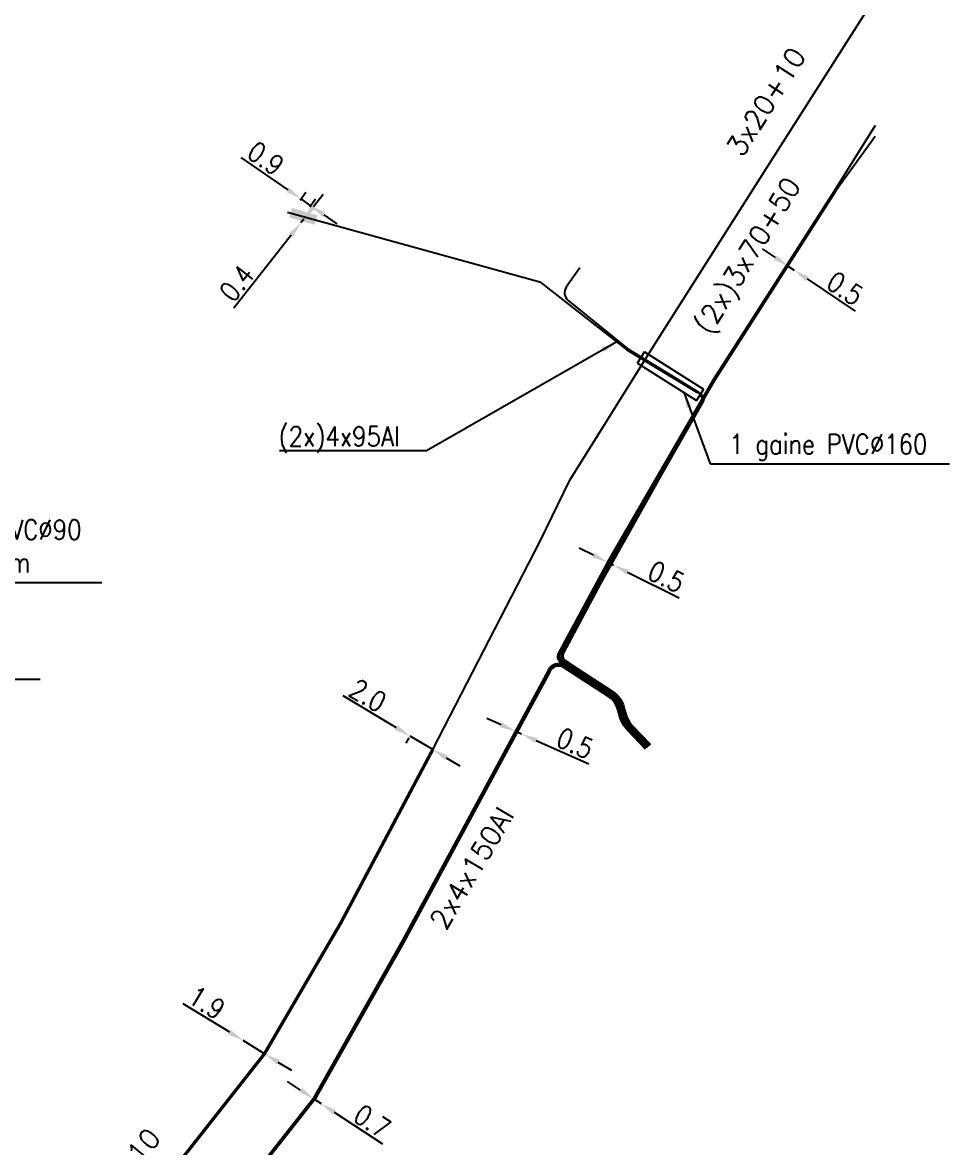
# Model space of a CAD drawing. Header units: millimetres. Extents: x 80000 to 81010, y 144000 to 145002.
# Drawn here: x 80935.4 to 81005.6, y 144270 to 144355.3 of the extents above; entities that cross this region are included whole.
import ezdxf
from ezdxf.enums import TextEntityAlignment as Align

# ---------------------------------------------------------------- set-up
doc = ezdxf.new("R2010")
doc.units = ezdxf.units.MM
doc.header["$PDMODE"] = 34
doc.linetypes.add('B_ST_AL', pattern=[2000, 1000, 1000])
doc.layers.get('0').update_dxf_attribs({"linetype": 'CONTINUOUS'})
doc.layers.get('Defpoints').update_dxf_attribs({"linetype": 'CONTINUOUS'})
for name, color, linetype in [('B_100', 3, 'CONTINUOUS'), ('B_300', 7, 'CONTINUOUS'), ('B_400', 7, 'CONTINUOUS')]:
    doc.layers.add(name, color=color, linetype=linetype)
doc.styles.add('M_ROMANS', font='ROMANS.shx', dxfattribs={"width": 0.75})
doc.styles.get("Standard").update_dxf_attribs({"font": 'romans.shx', "width": 0.85})
doc.dimstyles.get("Standard").update_dxf_attribs({"dimtxt": 1.5, "dimasz": 1.2, "dimexe": 0.625, "dimexo": 0.625, "dimgap": 0.25, "dimtad": 1, "dimdec": 1, "dimzin": 0, "dimdsep": 46, "dimtxsty": 'Standard', "dimcen": -0.5, "dimadec": 0, "dimazin": 0, "dimtfac": 1, "dimtdec": 1, "dimtmove": 0, "dimatfit": 3, "dimfxl": 0, "dimtolj": 1, "dimtzin": 0, "dimarcsym": 0})

# ---------------------------------------------------------------- blocks, each defined once
blk = doc.blocks.new('*D653')
at = {"layer": 'B_100', "color": 0, "linetype": 'Continuous', "lineweight": -2, "transparency": 16777216}
for p, q in [((80963.716, 144301.813), (80959.676, 144304.235)), ((80964.657, 144301.05), (80964.423, 144300.66)), ((80966.46, 144300.168), (80964.745, 144301.196)), ((80966.372, 144300.022), (80966.139, 144299.632)), ((80967.49, 144299.551), (80968.519, 144298.934))]:
    blk.add_line(p, q, dxfattribs=at)
at = {"layer": 'B_100', "color": 0, "linetype": 'Continuous', "transparency": 16777216}
for points in [[(80963.818, 144301.985), (80963.613, 144301.642), (80964.745, 144301.196)], [(80967.592, 144299.723), (80967.387, 144299.38), (80966.46, 144300.168)]]:
    blk.add_solid(points, dxfattribs=at)
at = {"layer": 'Defpoints', "color": 0, "linetype": 'Continuous', "transparency": 16777216}
for p in [(80964.745, 144301.196), (80964.978, 144301.586), (80966.694, 144300.558)]:
    blk.add_point(p, dxfattribs=at)
at = {"layer": 'B_100', "color": 0, "linetype": 'Continuous', "transparency": 16777216, "insert": (80961.55, 144304.277), "char_height": 1.5, "attachment_point": 5, "rotation": 329.06049}
blk.add_mtext('\\A1;2.0', dxfattribs=at)
blk = doc.blocks.new('*D654')
at = {"layer": 'B_100', "color": 0, "linetype": 'Continuous', "lineweight": -2, "transparency": 16777216}
for p, q in [((80951.062, 144278.727), (80947.545, 144280.889)), ((80953.703, 144277.103), (80952.084, 144278.098)), ((80952.412, 144278.631), (80952.412, 144278.631)), ((80954.03, 144277.636), (80954.03, 144277.636)), ((80954.725, 144276.475), (80955.747, 144275.846))]:
    blk.add_line(p, q, dxfattribs=at)
at = {"layer": 'B_100', "color": 0, "linetype": 'Continuous', "transparency": 16777216}
for points in [[(80951.167, 144278.897), (80950.957, 144278.556), (80952.084, 144278.098)], [(80954.83, 144276.645), (80954.62, 144276.304), (80953.703, 144277.103)]]:
    blk.add_solid(points, dxfattribs=at)
at = {"layer": 'Defpoints', "color": 0, "linetype": 'Continuous', "transparency": 16777216}
for p in [(80952.084, 144278.098), (80952.084, 144278.098), (80953.703, 144277.103)]:
    blk.add_point(p, dxfattribs=at)
at = {"layer": 'B_100', "color": 0, "linetype": 'Continuous', "transparency": 16777216, "insert": (80949.316, 144280.974), "char_height": 1.5, "attachment_point": 5, "rotation": 328.41675}
blk.add_mtext('\\A1;1.9', dxfattribs=at)
blk = doc.blocks.new('*D656')
at = {"layer": 'B_100', "color": 0, "linetype": 'Continuous', "lineweight": -2, "transparency": 16777216}
for p, q in [((80956.444, 144274.346), (80955.442, 144275.006)), ((80957.446, 144273.685), (80957.988, 144273.327)), ((80958.99, 144272.667), (80962.64, 144270.26))]:
    blk.add_line(p, q, dxfattribs=at)
at = {"layer": 'B_100', "color": 0, "linetype": 'Continuous', "transparency": 16777216}
for points in [[(80956.554, 144274.513), (80956.334, 144274.179), (80957.446, 144273.685)], [(80959.1, 144272.834), (80958.88, 144272.5), (80957.988, 144273.327)]]:
    blk.add_solid(points, dxfattribs=at)
at = {"layer": 'Defpoints', "color": 0, "linetype": 'Continuous', "transparency": 16777216}
for p in [(80957.446, 144273.685), (80957.988, 144273.327), (80957.988, 144273.327)]:
    blk.add_point(p, dxfattribs=at)
at = {"layer": 'B_100', "color": 0, "linetype": 'Continuous', "transparency": 16777216, "insert": (80961.866, 144271.968), "char_height": 1.5, "attachment_point": 5, "rotation": 326.60049}
blk.add_mtext('\\A1;0.7', dxfattribs=at)
blk = doc.blocks.new('*D657')
at = {"layer": 'B_100', "color": 0, "linetype": 'Continuous', "lineweight": -2, "transparency": 16777216}
for p, q in [((80978.64, 144314.916), (80977.566, 144315.452)), ((80979.713, 144314.38), (80980.16, 144314.156)), ((80981.234, 144313.62), (80985.145, 144311.667))]:
    blk.add_line(p, q, dxfattribs=at)
at = {"layer": 'B_100', "color": 0, "linetype": 'Continuous', "transparency": 16777216}
for points in [[(80978.729, 144315.095), (80978.55, 144314.737), (80979.713, 144314.38)], [(80981.323, 144313.799), (80981.145, 144313.441), (80980.16, 144314.156)]]:
    blk.add_solid(points, dxfattribs=at)
at = {"layer": 'Defpoints', "color": 0, "linetype": 'Continuous', "transparency": 16777216}
for p in [(80979.713, 144314.38), (80980.16, 144314.156), (80980.16, 144314.156)]:
    blk.add_point(p, dxfattribs=at)
at = {"layer": 'B_100', "color": 0, "linetype": 'Continuous', "transparency": 16777216, "insert": (80984.173, 144313.27), "char_height": 1.5, "attachment_point": 5, "rotation": 333.45678}
blk.add_mtext('\\A1;0.5', dxfattribs=at)
blk = doc.blocks.new('*D702')
at = {"layer": 'B_100', "color": 0, "linetype": 'Continuous', "lineweight": -2, "transparency": 16777216}
for p, q in [((80971.648, 144302.042), (80970.552, 144302.53)), ((80972.744, 144301.553), (80973.201, 144301.35)), ((80974.297, 144300.861), (80978.29, 144299.082))]:
    blk.add_line(p, q, dxfattribs=at)
at = {"layer": 'B_100', "color": 0, "linetype": 'Continuous', "transparency": 16777216}
for points in [[(80971.729, 144302.224), (80971.566, 144301.859), (80972.744, 144301.553)], [(80974.378, 144301.044), (80974.215, 144300.679), (80973.201, 144301.35)]]:
    blk.add_solid(points, dxfattribs=at)
at = {"layer": 'Defpoints', "color": 0, "linetype": 'Continuous', "transparency": 16777216}
for p in [(80972.744, 144301.553), (80973.201, 144301.35), (80973.201, 144301.35)]:
    blk.add_point(p, dxfattribs=at)
at = {"layer": 'B_100', "color": 0, "linetype": 'Continuous', "transparency": 16777216, "insert": (80977.248, 144300.641), "char_height": 1.5, "attachment_point": 5, "rotation": 335.98575}
blk.add_mtext('\\A1;0.5', dxfattribs=at)
blk = doc.blocks.new('*D703')
at = {"layer": 'B_100', "color": 0, "linetype": 'Continuous', "lineweight": -2, "transparency": 16777216}
for p, q in [((80992.449, 144337.474), (80991.453, 144338.143)), ((80993.445, 144336.805), (80993.86, 144336.526)), ((80994.856, 144335.856), (80998.484, 144333.418))]:
    blk.add_line(p, q, dxfattribs=at)
at = {"layer": 'B_100', "color": 0, "linetype": 'Continuous', "transparency": 16777216}
for points in [[(80992.56, 144337.64), (80992.337, 144337.308), (80993.445, 144336.805)], [(80994.967, 144336.022), (80994.744, 144335.69), (80993.86, 144336.526)]]:
    blk.add_solid(points, dxfattribs=at)
at = {"layer": 'Defpoints', "color": 0, "linetype": 'Continuous', "transparency": 16777216}
for p in [(80993.445, 144336.805), (80993.86, 144336.526), (80993.86, 144336.526)]:
    blk.add_point(p, dxfattribs=at)
at = {"layer": 'B_100', "color": 0, "linetype": 'Continuous', "transparency": 16777216, "insert": (80997.725, 144335.132), "char_height": 1.5, "attachment_point": 5, "rotation": 326.09499}
blk.add_mtext('\\A1;0.5', dxfattribs=at)
blk = doc.blocks.new('*D704')
at = {"layer": 'B_100', "color": 0, "linetype": 'Continuous', "lineweight": -2, "transparency": 16777216}
for p, q in [((80957.417, 144341.341), (80958.157, 144342.285)), ((80956.676, 144340.397), (80956.46, 144340.121)), ((80955.719, 144339.177), (80951.382, 144333.651))]:
    blk.add_line(p, q, dxfattribs=at)
at = {"layer": 'B_100', "color": 0, "linetype": 'Continuous', "transparency": 16777216}
for points in [[(80957.259, 144341.464), (80957.574, 144341.217), (80956.676, 144340.397)], [(80955.562, 144339.301), (80955.876, 144339.054), (80956.46, 144340.121)]]:
    blk.add_solid(points, dxfattribs=at)
at = {"layer": 'Defpoints', "color": 0, "linetype": 'Continuous', "transparency": 16777216}
for p in [(80956.46, 144340.121), (80956.46, 144340.121), (80956.676, 144340.397)]:
    blk.add_point(p, dxfattribs=at)
at = {"layer": 'B_100', "color": 0, "linetype": 'Continuous', "transparency": 16777216, "insert": (80951.593, 144335.539), "char_height": 1.5, "attachment_point": 5, "rotation": 51.87703}
blk.add_mtext('\\A1;0.4', dxfattribs=at)
blk = doc.blocks.new('*D705')
at = {"layer": 'B_100', "color": 0, "linetype": 'Continuous', "lineweight": -2, "transparency": 16777216}
for p, q in [((80955.489, 144342.607), (80951.945, 144345.061)), ((80956.412, 144341.832), (80956.831, 144342.438)), ((80957.215, 144341.411), (80956.475, 144341.924)), ((80957.151, 144341.32), (80957.571, 144341.925)), ((80958.202, 144340.728), (80959.188, 144340.045))]:
    blk.add_line(p, q, dxfattribs=at)
at = {"layer": 'B_100', "color": 0, "linetype": 'Continuous', "transparency": 16777216}
for points in [[(80955.603, 144342.772), (80955.375, 144342.443), (80956.475, 144341.924)], [(80958.316, 144340.893), (80958.088, 144340.564), (80957.215, 144341.411)]]:
    blk.add_solid(points, dxfattribs=at)
at = {"layer": 'Defpoints', "color": 0, "linetype": 'Continuous', "transparency": 16777216}
for p in [(80956.475, 144341.924), (80956.056, 144341.318), (80956.796, 144340.806)]:
    blk.add_point(p, dxfattribs=at)
at = {"layer": 'B_100', "color": 0, "linetype": 'Continuous', "transparency": 16777216, "insert": (80953.793, 144344.998), "char_height": 1.5, "attachment_point": 5, "rotation": 325.29618}
blk.add_mtext('\\A1;0.9', dxfattribs=at)
blk = doc.blocks.new('B_300_03')
at = {"color": 0, "linetype": 'Continuous'}
blk.add_solid([(-1, 0.75), (-1, 0), (1, 0.75), (1, 0)], dxfattribs=at)
at = {"color": 0, "linetype": 'Continuous', "style": 'M_ROMANS', "width": 0.75, "flags": 3}
for tag, p in [('DEF_LEG', (0, -4.25)), ('DEF_COUP', (0, -6.75)), ('DEF_TYPE', (0, -9.25))]:
    blk.add_attdef(tag, text='', height=1.2, dxfattribs=at).set_placement(p, align=Align.MIDDLE)

msp = doc.modelspace()

# ---------------------------------------------------------------- linework, layer by layer
at = {"layer": 'B_100', "linetype": 'B_ST_AL'}
msp.add_lwpolyline([(80966.46, 144300.168), (80974.608, 144315.973), (80976.855, 144320.596), (80983.189, 144330.748), (80991.938, 144344.539), (81000, 144357.217)], dxfattribs=at)
for points in [[(81000, 144347.5), (80996.947, 144342.585), (80987.733, 144328.217), (80979.713, 144314.38), (80975.973, 144307.455, 0.426098), (80976.279, 144306.681), (80976.803, 144306.361), (80979.912, 144304.34, -0.205706), (80980.715, 144303.137, 0.136737), (80981.38, 144301.775), (80982.743, 144300.349)], [(81000, 144346.67), (80997.031, 144342.532), (80987.819, 144328.165), (80979.801, 144314.332), (80976.062, 144307.408, 0.325104), (80976.34, 144306.777), (80976.853, 144306.448), (80979.967, 144304.423, -0.205706), (80980.813, 144303.155, 0.136571), (80981.454, 144301.843), (80982.815, 144300.418)]]:
    msp.add_lwpolyline(points, format="xyb", dxfattribs=at)
at = {"layer": 'B_100', "linetype": 'B_ST_AL', "flags": 128}
for points in [[(80955.446, 144340.908), (80974.578, 144335.646), (80981.188, 144330.49), (80986.444, 144327.293, -0.352627), (80986.876, 144326.706), (80984.036, 144321.699), (80979.079, 144312.805), (80976.285, 144307.55, 0.34179), (80976.42, 144306.857), (80976.908, 144306.532), (80980.021, 144304.507, -0.205706), (80980.911, 144303.173, 0.136393), (80981.527, 144301.91), (80982.887, 144300.487)], [(80977.624, 144336.687), (80976.59, 144335.237, 0.401773), (80976.737, 144334.228), (80981.243, 144330.567), (80984.566, 144328.536), (80986.548, 144327.309, -0.280346), (80986.995, 144326.623), (80983.811, 144321.023), (80979.173, 144312.764), (80976.374, 144307.504, 0.337461), (80976.481, 144306.936), (80976.962, 144306.616), (80980.076, 144304.591, -0.205706), (80981.01, 144303.191, 0.136205), (80981.601, 144301.978), (80982.96, 144300.556)]]:
    msp.add_lwpolyline(points, format="xyb", dxfattribs=at)
at = {"layer": 'B_100', "linetype": 'B_ST_AL', "const_width": 0.25, "flags": 128}
for points in [[(80982.67, 144300.28), (80981.307, 144301.707, -0.136898), (80980.616, 144303.119, 0.205706), (80979.858, 144304.256), (80976.417, 144306.493, 0.441653), (80975.292, 144306.227), (80975.187, 144305.999), (80971.945, 144299.996), (80964.177, 144285.614), (80957.446, 144273.685), (80952.319, 144267.176), (80947.364, 144261.262), (80944.105, 144257.457), (80943.876, 144257.194), (80941.784, 144254.799), (80941.153, 144254.485), (80938.123, 144251.494), (80936.128, 144249.126), (80935.391, 144248.42), (80934.802, 144247.717, 0.216333), (80934.704, 144247.12, -0.211768), (80934.612, 144246.539), (80927.228, 144239.833), (80927.437, 144238.203), (80922.082, 144222.302)], [(80966.46, 144300.168), (80959.49, 144287.028), (80953.703, 144277.103), (80943.514, 144264.152), (80938.19, 144257.241), (80930.006, 144249.344), (80924.791, 144244.083), (80924.443, 144243.739, 0.178887), (80924.201, 144243.22), (80924.149, 144241.664, 0.181739), (80924.276, 144241.287), (80926.301, 144239.072), (80926.425, 144238.331), (80920.646, 144221.172), (80920.915, 144220.951)]]:
    msp.add_lwpolyline(points, format="xyb", dxfattribs=at)
at = {"layer": 'B_100', "color": 6, "linetype": 'B_ST_AL', "flags": 128}
msp.add_lwpolyline([(80982.598, 144300.211), (80981.233, 144301.639, -0.13705), (80980.518, 144303.1, 0.205706), (80979.803, 144304.172), (80976.358, 144306.412, 0.376501), (80975.383, 144306.185), (80975.276, 144305.953), (80972.033, 144299.948), (80964.264, 144285.566), (80957.529, 144273.629), (80952.397, 144267.113), (80947.44, 144261.197), (80944.181, 144257.391), (80943.952, 144257.129)], format="xyb", dxfattribs=at)
at = {"layer": 'B_400', "color": 7, "linetype": 'CONTINUOUS'}
for p, q in [((80981.984, 144329.475), (80982.251, 144329.898)), ((80982.518, 144330.32), (80982.251, 144329.898)), ((80982.518, 144330.32), (80987.004, 144327.488)), ((80981.984, 144329.475), (80986.47, 144326.642)), ((80987.004, 144327.488), (80986.737, 144327.065)), ((80986.47, 144326.642), (80986.737, 144327.065))]:
    msp.add_line(p, q, dxfattribs=at)

# ---------------------------------------------------------------- block references
at = {"layer": 'B_300', "linetype": 'ByBlock', "rotation": 343.9541166004087}
msp.add_blockref('B_300_03', (80956.55, 144340.24), dxfattribs=at)

# ---------------------------------------------------------------- texts
at = {"layer": 'B_100', "linetype": 'Continuous'}
for s, rotation, p in [('3x20+10', 57.68378, (80991.742, 144349.3)), ('(2x)3x70+50', 58.58499, (80990.404, 144337.582)), ('2x4x150Al', 59.23457, (80969.412, 144291.199)), ('3x20+10', 50.69345, (80942.446, 144267.582))]:
    msp.add_text(s, height=1.5, rotation=rotation, dxfattribs=at).set_placement(p, align=Align.MIDDLE)
at = {"layer": 'B_100', "linetype": 'Continuous', "insert": (80963.953, 144322.671), "char_height": 1.5, "attachment_point": 9}
msp.add_mtext('(2x)4x95Al', dxfattribs=at)
at = {"layer": 'B_400', "linetype": 'Continuous', "char_height": 1.5, "attachment_point": 7}
for s, insert in [('1 gaine PVC%%C160', (80988.95, 144322.082)), ('1 gaine PVC%%C90\\PLong:11.0m', (80925.896, 144313.097))]:
    msp.add_mtext(s, dxfattribs=dict(at, insert=insert))

# ---------------------------------------------------------------- dimensions: what is measured, and where the dimension line sits
at = {"layer": 'B_100', "linetype": 'Continuous'}
for base, p1, p2, angle, picture, middle in [((80956.475, 144341.924), (80956.796, 144340.806), (80956.056, 144341.318), 145.29618, '*D705', (80953.223, 144344.176)), ((80956.46, 144340.121), (80956.676, 144340.397), (80956.46, 144340.121), 231.87703, '*D704', (80952.38, 144334.922)), ((80964.745, 144301.196), (80966.694, 144300.558), (80964.978, 144301.586), 149.06049, '*D653', (80961.036, 144303.419))]:
    dim = msp.add_linear_dim(base=base, p1=p1, p2=p2, angle=angle, dimstyle='Standard', dxfattribs=at)
    dim.commit()
    dim.dimension.update_dxf_attribs({"geometry": picture, "text_midpoint": middle, "dimtype": 161})
for p1, p2, picture, middle in [((80993.445, 144336.805), (80993.86, 144336.526), '*D703', (80997.725, 144335.132)), ((80979.713, 144314.38), (80980.16, 144314.156), '*D657', (80984.173, 144313.27)), ((80972.744, 144301.553), (80973.201, 144301.35), '*D702', (80977.248, 144300.641)), ((80953.703, 144277.103), (80952.084, 144278.098), '*D654', (80949.316, 144280.974)), ((80957.4458, 144273.685), (80957.9885, 144273.3272), '*D656', (80961.8664, 144271.968))]:
    dim = msp.add_aligned_dim(p1=p1, p2=p2, distance=0, dimstyle='Standard', dxfattribs=at)
    dim.commit()
    dim.dimension.update_dxf_attribs({"geometry": picture, "text_midpoint": middle})

# ---------------------------------------------------------------- leaders
at = {"layer": 'B_100', "linetype": 'Continuous', "annotation_type": 0, "has_hookline": 1, "hookline_direction": 1, "text_width": 9.714}
msp.add_leader([(80980.429, 144331.081), (80965.997, 144322.828), (80964.797, 144322.828)], dimstyle='Standard', override={"dimfxl": 1.25}, dxfattribs=at)
at = {"layer": 'B_400', "linetype": 'Continuous', "annotation_type": 0, "has_hookline": 1, "hookline_direction": 0}
for points, text_width in [([(80985.492, 144327.26), (80987.5, 144321.832), (80988.7, 144321.832)], 16.696), ([(80908.848, 144323.684), (80924.446, 144312.847), (80925.646, 144312.847)], 15.482), ([(80888.204, 144297.706), (80915.095, 144305.506), (80916.295, 144305.506)], 20.157)]:
    msp.add_leader(points, dimstyle='Standard', override={"dimfxl": 1.25}, dxfattribs=dict(at, text_width=text_width))

doc.saveas('drawing.dxf')
